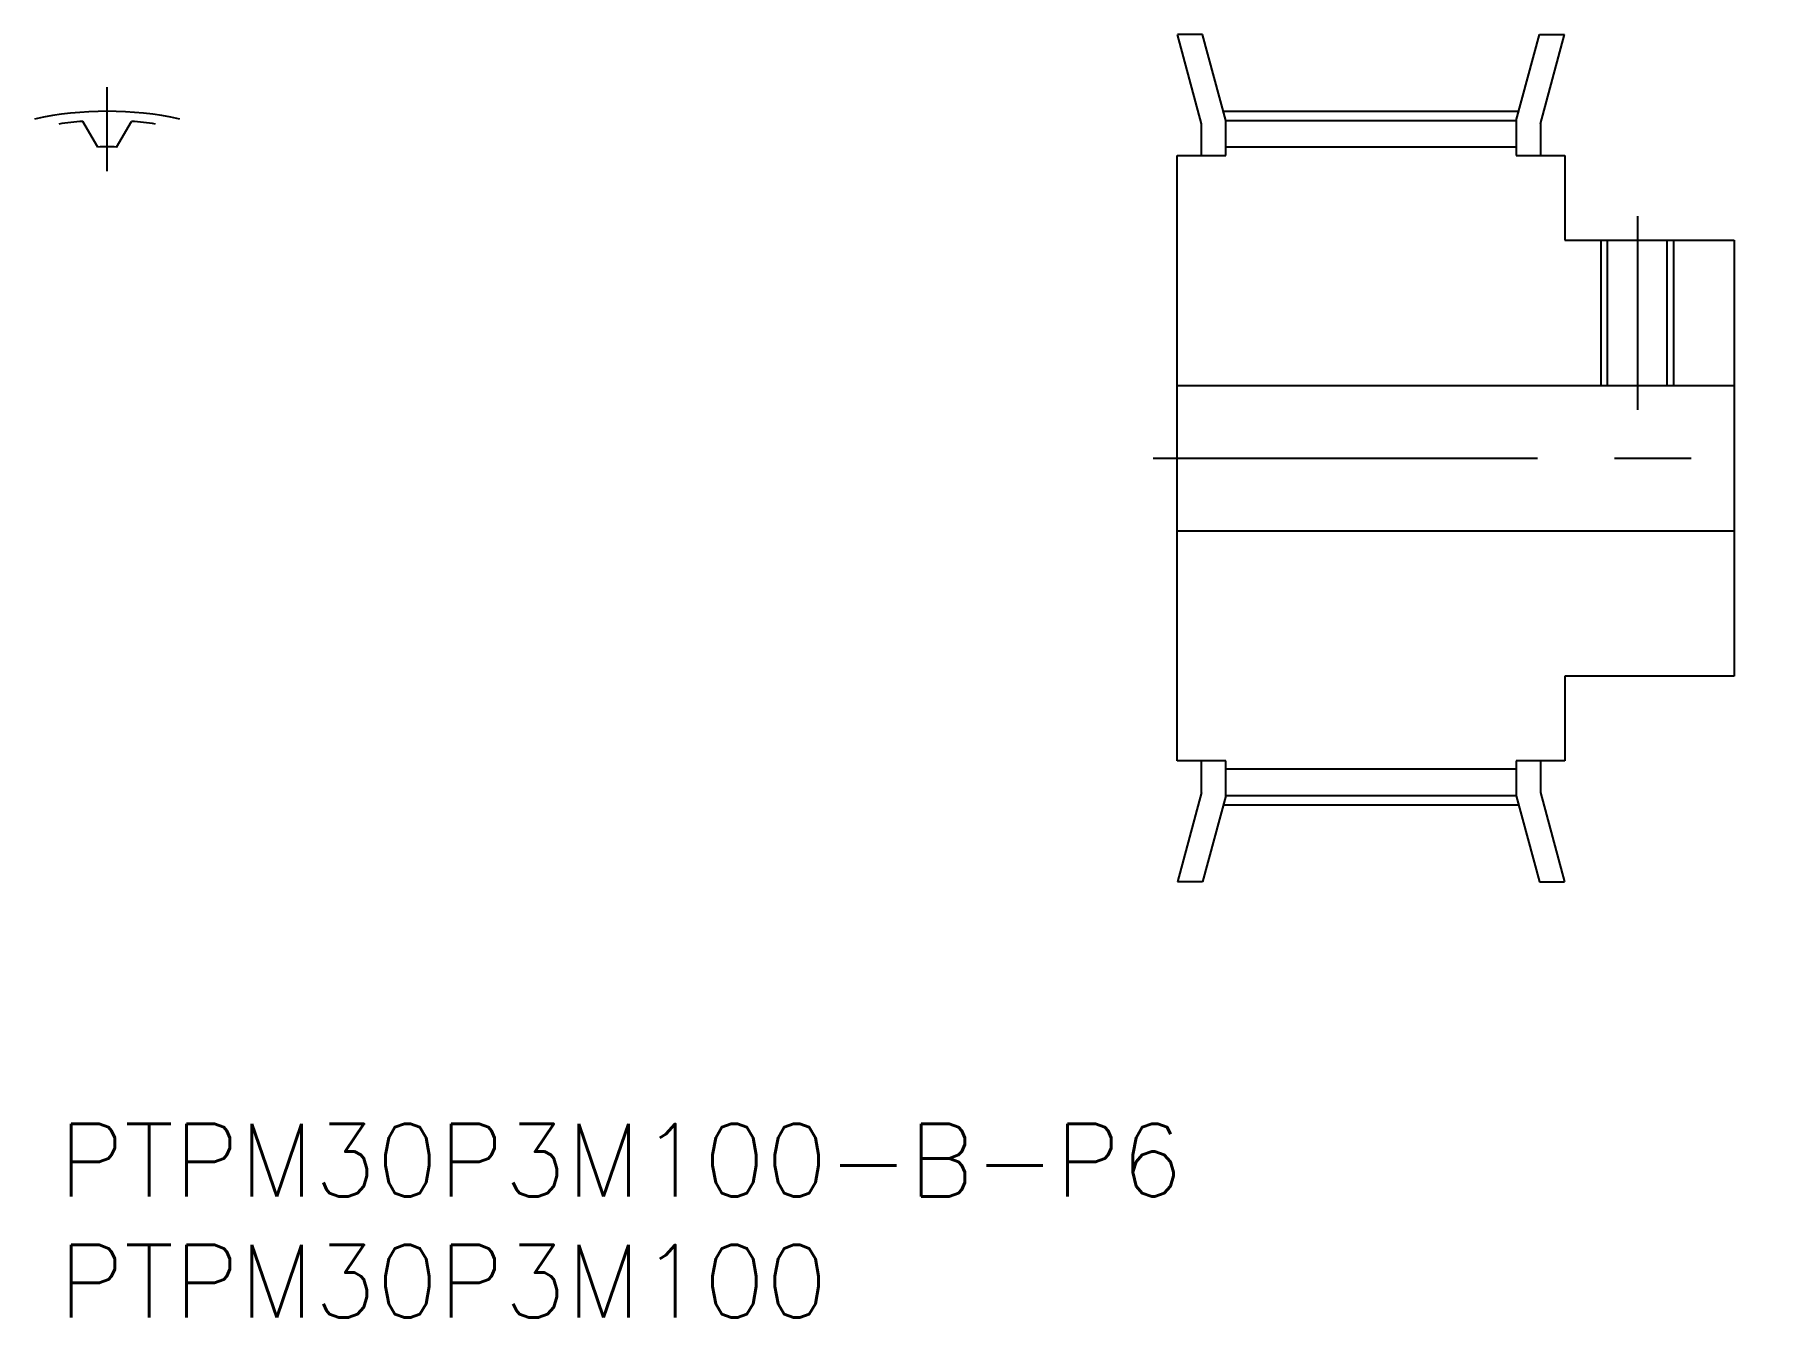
# Model space of a CAD drawing. Extents: x -1 to 70.2, y -8 to 45.
import ezdxf

# ---------------------------------------------------------------- set-up
doc = ezdxf.new("R2010")
doc.units = 0
doc.header["$LTSCALE"] = 0.5
doc.linetypes.add('CENTER', pattern=[50.8, 31.75, -6.35, 6.35, -6.35])
doc.linetypes.add('DASHED', pattern=[19.05, 12.7, -6.35])
for name, color, linetype in [('MSM_CENTER', 1, 'CENTER'), ('MSM_CONTINUOUS', 7, 'CONTINUOUS'), ('MSM_DASHED', 4, 'DASHED'), ('MSM_PART_NUMBER', 7, 'CONTINUOUS')]:
    doc.layers.add(name, color=color, linetype=linetype)
doc.styles.get("Standard").update_dxf_attribs({"font": 'txt.shx', "height": 3, "bigfont": 'bigfont.shx'})

# ---------------------------------------------------------------- blocks, each defined once
blk = doc.blocks.new('*U13')
at = {"layer": 'MSM_PART_NUMBER'}
blk.add_text('PTPM30P3M100-B-P6', height=3, dxfattribs=at).set_placement((0, -3))
blk = doc.blocks.new('*U14')
at = {"layer": 'MSM_PART_NUMBER'}
blk.add_text('PTPM30P3M100', height=3, dxfattribs=at).set_placement((0, -8))

msp = doc.modelspace()

# ---------------------------------------------------------------- linework, layer by layer
at = {"layer": 'MSM_CENTER'}
for p, q in [((2, 39.355), (2, 42.825)), ((48.083, 41.825), (60.287, 41.825)), ((65.185, 37.5), (65.185, 29.5)), ((45.185, 27.5), (70.185, 27.5)), ((48.083, 13.175), (60.287, 13.175))]:
    msp.add_line(p, q, dxfattribs=at)
msp.add_arc((2, 27.5), 14.325, 77.91139, 102.08861, dxfattribs=at)
at = {"layer": 'MSM_CONTINUOUS'}
for p, q in [((47.233, 45), (46.197, 45)), ((47.185, 41.313), (46.197, 45)), ((48.185, 41.445), (47.233, 45)), ((60.185, 41.445), (61.138, 45)), ((61.138, 45), (62.173, 45)), ((61.185, 41.313), (62.173, 45)), ((1.613, 40.349), (1, 41.409)), ((2.387, 40.349), (3, 41.409)), ((47.185, 40), (47.185, 41.313)), ((48.185, 40), (48.185, 41.445)), ((48.185, 41.445), (60.185, 41.445)), ((60.185, 41.445), (60.185, 40)), ((61.185, 41.313), (61.185, 40)), ((46.185, 15), (46.185, 40)), ((46.185, 40), (48.185, 40)), ((48.185, 40.355), (60.185, 40.355)), ((60.185, 40), (62.185, 40)), ((62.185, 40), (62.185, 36.5)), ((62.185, 36.5), (69.185, 36.5)), ((69.185, 36.5), (69.185, 18.5)), ((46.185, 30.5), (69.185, 30.5)), ((46.185, 24.5), (69.185, 24.5)), ((69.185, 18.5), (62.185, 18.5)), ((62.185, 18.5), (62.185, 15)), ((48.185, 15), (46.185, 15)), ((47.185, 13.687), (47.185, 15)), ((48.185, 13.555), (48.185, 15)), ((60.185, 15), (60.185, 13.555)), ((62.185, 15), (60.185, 15)), ((61.185, 15), (61.185, 13.687)), ((60.185, 14.645), (48.185, 14.645)), ((47.185, 13.687), (46.197, 10)), ((48.185, 13.555), (47.233, 10)), ((60.185, 13.555), (48.185, 13.555)), ((60.185, 13.555), (61.138, 10)), ((61.185, 13.687), (62.173, 10)), ((47.233, 10), (46.197, 10)), ((61.138, 10), (62.173, 10))]:
    msp.add_line(p, q, dxfattribs=at)
for radius, start, end in [(13.945, 94.11223, 98.24583), (13.945, 81.75417, 85.88777), (12.855, 88.2747, 91.7253)]:
    msp.add_arc((2, 27.5), radius, start, end, dxfattribs=at)
at = {"layer": 'MSM_DASHED'}
for p, q in [((63.685, 30.5), (63.685, 36.5)), ((63.956, 30.5), (63.956, 36.5)), ((66.415, 30.5), (66.415, 36.5)), ((66.685, 30.5), (66.685, 36.5))]:
    msp.add_line(p, q, dxfattribs=at)

# ---------------------------------------------------------------- block references
at = {"layer": 'MSM_CONTINUOUS'}
for name in ['*U13', '*U14']:
    msp.add_blockref(name, (0, 0), dxfattribs=at)

doc.saveas('drawing.dxf')
